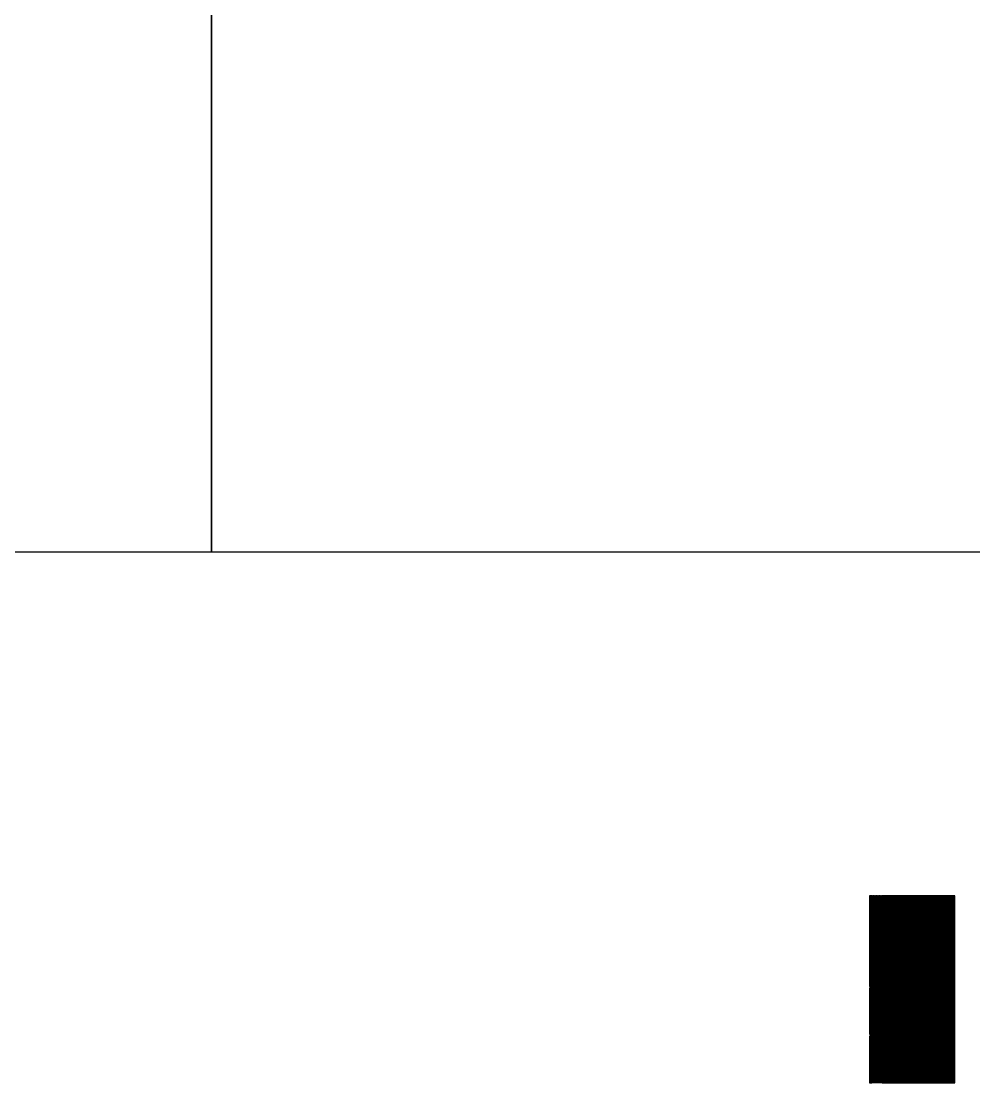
# Model space of a CAD drawing. Header units: millimetres. Extents: x 2519235 to 7246330, y 25937 to 201821.
# Drawn here: x 2883462 to 2943254, y 26496 to 93136 of the extents above; entities that cross this region are included whole.
import ezdxf

# ---------------------------------------------------------------- set-up
doc = ezdxf.new("R2010")
doc.units = ezdxf.units.MM
doc.set_wipeout_variables(frame=1)
doc.linetypes.add('TA_HL_001.00000', pattern=[6.5, 3.55, -2.95])
for name, color, linetype in [('010 - ASPG_EXTR_MAIN_COLOR_2', 7, 'Continuous'), ('010 - ASPG_EXTR_WIPEOUT_', 7, 'Continuous'), ('010 - ASPG_FRAMING_MAIN_COLOR_1', 7, 'Continuous'), ('010 - ASPG_FRAMING_MAIN_COLOR_2', 7, 'Continuous'), ('010 - ASPG_FRAMING_SUB_COLOR_2', 7, 'Continuous'), ('010 - ASPG_FRAMING_SUB_COLOR_3', 7, 'Continuous'), ('010 - ASPG_FRAMING_WIPEOUT_', 7, 'Continuous')]:
    doc.layers.add(name, color=color, linetype=linetype)

# ---------------------------------------------------------------- blocks, each defined once
blk = doc.blocks.new('*U1138')
at = {"color": 7}
blk.add_wipeout([(50, 0), (1450, 0), (1450, 2930), (50, 2930)], dxfattribs=at).dxf.layer = '010 - ASPG_EXTR_WIPEOUT_'
at = {"layer": '010 - ASPG_EXTR_MAIN_COLOR_2', "color": 7}
for points in [[(390, 0), (400, 0), (400, 2930), (390, 2930)], [(455, 0), (465, 0), (465, 2930), (455, 2930)], [(520, 0), (530, 0), (530, 2930), (520, 2930)], [(585, 0), (595, 0), (595, 2930), (585, 2930)], [(650, 0), (660, 0), (660, 2930), (650, 2930)], [(715, 0), (725, 0), (725, 2930), (715, 2930)], [(780, 0), (790, 0), (790, 2930), (780, 2930)], [(845, 0), (855, 0), (855, 2930), (845, 2930)], [(910, 0), (920, 0), (920, 2930), (910, 2930)], [(975, 0), (985, 0), (985, 2930), (975, 2930)], [(1040, 0), (1050, 0), (1050, 2930), (1040, 2930)], [(1105, 0), (1115, 0), (1115, 2930), (1105, 2930)]]:
    blk.add_lwpolyline(points, close=True, dxfattribs=at)
at = {"layer": '010 - ASPG_FRAMING_SUB_COLOR_2', "color": 7}
blk.add_lwpolyline([(50, 0), (1450, 0), (1450, 2930), (50, 2930)], close=True, dxfattribs=at)
at = {"color": 7}
for points in [[(-50, 0), (50, 0), (50, 2930), (-50, 2930)], [(1450, 0), (1550, 0), (1550, 2930), (1450, 2930)]]:
    blk.add_wipeout(points, dxfattribs=at).dxf.layer = '010 - ASPG_EXTR_WIPEOUT_'
at = {"layer": '010 - ASPG_EXTR_MAIN_COLOR_2', "color": 7}
for points in [[(65, 0), (75, 0), (75, 2930), (65, 2930)], [(130, 0), (140, 0), (140, 2930), (130, 2930)], [(195, 0), (205, 0), (205, 2930), (195, 2930)], [(260, 0), (270, 0), (270, 2930), (260, 2930)], [(325, 0), (335, 0), (335, 2930), (325, 2930)], [(1170, 0), (1180, 0), (1180, 2930), (1170, 2930)], [(1235, 0), (1245, 0), (1245, 2930), (1235, 2930)], [(1300, 0), (1310, 0), (1310, 2930), (1300, 2930)], [(1365, 0), (1375, 0), (1375, 2930), (1365, 2930)]]:
    blk.add_lwpolyline(points, close=True, dxfattribs=at)
at = {"layer": '010 - ASPG_FRAMING_MAIN_COLOR_1', "color": 7}
for points in [[(-50, 0), (-40, 0), (-40, 2930), (-50, 2930)], [(40, 0), (50, 0), (50, 2930), (40, 2930)], [(1450, 0), (1460, 0), (1460, 2930), (1450, 2930)], [(1540, 0), (1550, 0), (1550, 2930), (1540, 2930)]]:
    blk.add_lwpolyline(points, close=True, dxfattribs=at)
at = {"layer": '010 - ASPG_FRAMING_SUB_COLOR_2', "color": 7}
for points in [[(-50, 0), (50, 0), (50, 2930), (-50, 2930)], [(1450, 0), (1550, 0), (1550, 2930), (1450, 2930)]]:
    blk.add_lwpolyline(points, close=True, dxfattribs=at)
blk = doc.blocks.new('*U1134')
at = {"color": 7}
blk.add_wipeout([(50, 0), (685, 0), (685, 2930), (50, 2930)], dxfattribs=at).dxf.layer = '010 - ASPG_EXTR_WIPEOUT_'
at = {"layer": '010 - ASPG_EXTR_MAIN_COLOR_2', "color": 7}
for points in [[(407, 0), (417, 0), (417, 2930), (407, 2930)], [(472, 0), (482, 0), (482, 2930), (472, 2930)], [(537, 0), (547, 0), (547, 2930), (537, 2930)], [(602, 0), (612, 0), (612, 2930), (602, 2930)]]:
    blk.add_lwpolyline(points, close=True, dxfattribs=at)
at = {"layer": '010 - ASPG_FRAMING_SUB_COLOR_2', "color": 7}
blk.add_lwpolyline([(50, 0), (685, 0), (685, 2930), (50, 2930)], close=True, dxfattribs=at)
at = {"color": 7}
blk.add_wipeout([(-50, 0), (50, 0), (50, 2930), (-50, 2930)], dxfattribs=at).dxf.layer = '010 - ASPG_EXTR_WIPEOUT_'
at = {"layer": '010 - ASPG_EXTR_MAIN_COLOR_2', "color": 7}
for points in [[(82, 0), (92, 0), (92, 2930), (82, 2930)], [(147, 0), (157, 0), (157, 2930), (147, 2930)], [(212, 0), (222, 0), (222, 2930), (212, 2930)], [(277, 0), (287, 0), (287, 2930), (277, 2930)], [(342, 0), (352, 0), (352, 2930), (342, 2930)]]:
    blk.add_lwpolyline(points, close=True, dxfattribs=at)
at = {"layer": '010 - ASPG_FRAMING_MAIN_COLOR_1', "color": 7}
for points in [[(-50, 0), (-40, 0), (-40, 2930), (-50, 2930)], [(40, 0), (50, 0), (50, 2930), (40, 2930)]]:
    blk.add_lwpolyline(points, close=True, dxfattribs=at)
at = {"layer": '010 - ASPG_FRAMING_SUB_COLOR_2', "color": 7}
blk.add_lwpolyline([(-50, 0), (50, 0), (50, 2930), (-50, 2930)], close=True, dxfattribs=at)
blk = doc.blocks.new('*U1135')
at = {"color": 7}
blk.add_wipeout([(50, 0), (1400, 0), (1400, 2930), (50, 2930)], dxfattribs=at).dxf.layer = '010 - ASPG_EXTR_WIPEOUT_'
at = {"layer": '010 - ASPG_EXTR_MAIN_COLOR_2', "color": 7}
for points in [[(390, 0), (400, 0), (400, 2930), (390, 2930)], [(455, 0), (465, 0), (465, 2930), (455, 2930)], [(520, 0), (530, 0), (530, 2930), (520, 2930)], [(585, 0), (595, 0), (595, 2930), (585, 2930)], [(650, 0), (660, 0), (660, 2930), (650, 2930)], [(715, 0), (725, 0), (725, 2930), (715, 2930)], [(780, 0), (790, 0), (790, 2930), (780, 2930)], [(845, 0), (855, 0), (855, 2930), (845, 2930)], [(910, 0), (920, 0), (920, 2930), (910, 2930)], [(975, 0), (985, 0), (985, 2930), (975, 2930)], [(1040, 0), (1050, 0), (1050, 2930), (1040, 2930)]]:
    blk.add_lwpolyline(points, close=True, dxfattribs=at)
at = {"layer": '010 - ASPG_FRAMING_SUB_COLOR_2', "color": 7}
blk.add_lwpolyline([(50, 0), (1400, 0), (1400, 2930), (50, 2930)], close=True, dxfattribs=at)
at = {"color": 7}
for points in [[(-50, 0), (50, 0), (50, 2930), (-50, 2930)], [(1400, 0), (1500, 0), (1500, 2930), (1400, 2930)]]:
    blk.add_wipeout(points, dxfattribs=at).dxf.layer = '010 - ASPG_EXTR_WIPEOUT_'
at = {"layer": '010 - ASPG_EXTR_MAIN_COLOR_2', "color": 7}
for points in [[(65, 0), (75, 0), (75, 2930), (65, 2930)], [(130, 0), (140, 0), (140, 2930), (130, 2930)], [(195, 0), (205, 0), (205, 2930), (195, 2930)], [(260, 0), (270, 0), (270, 2930), (260, 2930)], [(325, 0), (335, 0), (335, 2930), (325, 2930)], [(1105, 0), (1115, 0), (1115, 2930), (1105, 2930)], [(1170, 0), (1180, 0), (1180, 2930), (1170, 2930)], [(1235, 0), (1245, 0), (1245, 2930), (1235, 2930)], [(1300, 0), (1310, 0), (1310, 2930), (1300, 2930)], [(1365, 0), (1375, 0), (1375, 2930), (1365, 2930)]]:
    blk.add_lwpolyline(points, close=True, dxfattribs=at)
at = {"layer": '010 - ASPG_FRAMING_MAIN_COLOR_1', "color": 7}
for points in [[(-50, 0), (-40, 0), (-40, 2930), (-50, 2930)], [(40, 0), (50, 0), (50, 2930), (40, 2930)], [(1400, 0), (1410, 0), (1410, 2930), (1400, 2930)], [(1490, 0), (1500, 0), (1500, 2930), (1490, 2930)]]:
    blk.add_lwpolyline(points, close=True, dxfattribs=at)
at = {"layer": '010 - ASPG_FRAMING_SUB_COLOR_2', "color": 7}
for points in [[(-50, 0), (50, 0), (50, 2930), (-50, 2930)], [(1400, 0), (1500, 0), (1500, 2930), (1400, 2930)]]:
    blk.add_lwpolyline(points, close=True, dxfattribs=at)
blk = doc.blocks.new('*U1141')
at = {"color": 7}
blk.add_wipeout([(50, 0), (1450, 0), (1450, 2880), (50, 2880)], dxfattribs=at).dxf.layer = '010 - ASPG_EXTR_WIPEOUT_'
at = {"layer": '010 - ASPG_EXTR_MAIN_COLOR_2', "color": 7}
for points in [[(390, 0), (400, 0), (400, 2880), (390, 2880)], [(455, 0), (465, 0), (465, 2880), (455, 2880)], [(520, 0), (530, 0), (530, 2880), (520, 2880)], [(585, 0), (595, 0), (595, 2880), (585, 2880)], [(650, 0), (660, 0), (660, 2880), (650, 2880)], [(715, 0), (725, 0), (725, 2880), (715, 2880)], [(780, 0), (790, 0), (790, 2880), (780, 2880)], [(845, 0), (855, 0), (855, 2880), (845, 2880)], [(910, 0), (920, 0), (920, 2880), (910, 2880)], [(975, 0), (985, 0), (985, 2880), (975, 2880)], [(1040, 0), (1050, 0), (1050, 2880), (1040, 2880)], [(1105, 0), (1115, 0), (1115, 2880), (1105, 2880)]]:
    blk.add_lwpolyline(points, close=True, dxfattribs=at)
at = {"layer": '010 - ASPG_FRAMING_SUB_COLOR_2', "color": 7}
blk.add_lwpolyline([(50, 0), (1450, 0), (1450, 2880), (50, 2880)], close=True, dxfattribs=at)
at = {"color": 7}
for points in [[(-50, 0), (50, 0), (50, 2880), (-50, 2880)], [(1450, 0), (1550, 0), (1550, 2880), (1450, 2880)]]:
    blk.add_wipeout(points, dxfattribs=at).dxf.layer = '010 - ASPG_EXTR_WIPEOUT_'
at = {"layer": '010 - ASPG_EXTR_MAIN_COLOR_2', "color": 7}
for points in [[(65, 0), (75, 0), (75, 2880), (65, 2880)], [(130, 0), (140, 0), (140, 2880), (130, 2880)], [(195, 0), (205, 0), (205, 2880), (195, 2880)], [(260, 0), (270, 0), (270, 2880), (260, 2880)], [(325, 0), (335, 0), (335, 2880), (325, 2880)], [(1170, 0), (1180, 0), (1180, 2880), (1170, 2880)], [(1235, 0), (1245, 0), (1245, 2880), (1235, 2880)], [(1300, 0), (1310, 0), (1310, 2880), (1300, 2880)], [(1365, 0), (1375, 0), (1375, 2880), (1365, 2880)]]:
    blk.add_lwpolyline(points, close=True, dxfattribs=at)
at = {"layer": '010 - ASPG_FRAMING_MAIN_COLOR_1', "color": 7}
for points in [[(-50, 0), (-40, 0), (-40, 2880), (-50, 2880)], [(40, 0), (50, 0), (50, 2880), (40, 2880)], [(1450, 0), (1460, 0), (1460, 2880), (1450, 2880)], [(1540, 0), (1550, 0), (1550, 2880), (1540, 2880)]]:
    blk.add_lwpolyline(points, close=True, dxfattribs=at)
at = {"layer": '010 - ASPG_FRAMING_SUB_COLOR_2', "color": 7}
for points in [[(-50, 0), (50, 0), (50, 2880), (-50, 2880)], [(1450, 0), (1550, 0), (1550, 2880), (1450, 2880)]]:
    blk.add_lwpolyline(points, close=True, dxfattribs=at)
blk = doc.blocks.new('*U1142')
at = {"color": 7}
blk.add_wipeout([(50, 0), (685, 0), (685, 2880), (50, 2880)], dxfattribs=at).dxf.layer = '010 - ASPG_EXTR_WIPEOUT_'
at = {"layer": '010 - ASPG_EXTR_MAIN_COLOR_2', "color": 7}
for points in [[(407, 0), (417, 0), (417, 2880), (407, 2880)], [(472, 0), (482, 0), (482, 2880), (472, 2880)], [(537, 0), (547, 0), (547, 2880), (537, 2880)], [(602, 0), (612, 0), (612, 2880), (602, 2880)]]:
    blk.add_lwpolyline(points, close=True, dxfattribs=at)
at = {"layer": '010 - ASPG_FRAMING_SUB_COLOR_2', "color": 7}
blk.add_lwpolyline([(50, 0), (685, 0), (685, 2880), (50, 2880)], close=True, dxfattribs=at)
at = {"color": 7}
blk.add_wipeout([(-50, 0), (50, 0), (50, 2880), (-50, 2880)], dxfattribs=at).dxf.layer = '010 - ASPG_EXTR_WIPEOUT_'
at = {"layer": '010 - ASPG_EXTR_MAIN_COLOR_2', "color": 7}
for points in [[(82, 0), (92, 0), (92, 2880), (82, 2880)], [(147, 0), (157, 0), (157, 2880), (147, 2880)], [(212, 0), (222, 0), (222, 2880), (212, 2880)], [(277, 0), (287, 0), (287, 2880), (277, 2880)], [(342, 0), (352, 0), (352, 2880), (342, 2880)]]:
    blk.add_lwpolyline(points, close=True, dxfattribs=at)
at = {"layer": '010 - ASPG_FRAMING_MAIN_COLOR_1', "color": 7}
for points in [[(-50, 0), (-40, 0), (-40, 2880), (-50, 2880)], [(40, 0), (50, 0), (50, 2880), (40, 2880)]]:
    blk.add_lwpolyline(points, close=True, dxfattribs=at)
at = {"layer": '010 - ASPG_FRAMING_SUB_COLOR_2', "color": 7}
blk.add_lwpolyline([(-50, 0), (50, 0), (50, 2880), (-50, 2880)], close=True, dxfattribs=at)
blk = doc.blocks.new('*U1140')
at = {"color": 7}
blk.add_wipeout([(50, 0), (1400, 0), (1400, 2880), (50, 2880)], dxfattribs=at).dxf.layer = '010 - ASPG_EXTR_WIPEOUT_'
at = {"layer": '010 - ASPG_EXTR_MAIN_COLOR_2', "color": 7}
for points in [[(390, 0), (400, 0), (400, 2880), (390, 2880)], [(455, 0), (465, 0), (465, 2880), (455, 2880)], [(520, 0), (530, 0), (530, 2880), (520, 2880)], [(585, 0), (595, 0), (595, 2880), (585, 2880)], [(650, 0), (660, 0), (660, 2880), (650, 2880)], [(715, 0), (725, 0), (725, 2880), (715, 2880)], [(780, 0), (790, 0), (790, 2880), (780, 2880)], [(845, 0), (855, 0), (855, 2880), (845, 2880)], [(910, 0), (920, 0), (920, 2880), (910, 2880)], [(975, 0), (985, 0), (985, 2880), (975, 2880)], [(1040, 0), (1050, 0), (1050, 2880), (1040, 2880)]]:
    blk.add_lwpolyline(points, close=True, dxfattribs=at)
at = {"layer": '010 - ASPG_FRAMING_SUB_COLOR_2', "color": 7}
blk.add_lwpolyline([(50, 0), (1400, 0), (1400, 2880), (50, 2880)], close=True, dxfattribs=at)
at = {"color": 7}
for points in [[(-50, 0), (50, 0), (50, 2880), (-50, 2880)], [(1400, 0), (1500, 0), (1500, 2880), (1400, 2880)]]:
    blk.add_wipeout(points, dxfattribs=at).dxf.layer = '010 - ASPG_EXTR_WIPEOUT_'
at = {"layer": '010 - ASPG_EXTR_MAIN_COLOR_2', "color": 7}
for points in [[(65, 0), (75, 0), (75, 2880), (65, 2880)], [(130, 0), (140, 0), (140, 2880), (130, 2880)], [(195, 0), (205, 0), (205, 2880), (195, 2880)], [(260, 0), (270, 0), (270, 2880), (260, 2880)], [(325, 0), (335, 0), (335, 2880), (325, 2880)], [(1105, 0), (1115, 0), (1115, 2880), (1105, 2880)], [(1170, 0), (1180, 0), (1180, 2880), (1170, 2880)], [(1235, 0), (1245, 0), (1245, 2880), (1235, 2880)], [(1300, 0), (1310, 0), (1310, 2880), (1300, 2880)], [(1365, 0), (1375, 0), (1375, 2880), (1365, 2880)]]:
    blk.add_lwpolyline(points, close=True, dxfattribs=at)
at = {"layer": '010 - ASPG_FRAMING_MAIN_COLOR_1', "color": 7}
for points in [[(-50, 0), (-40, 0), (-40, 2880), (-50, 2880)], [(40, 0), (50, 0), (50, 2880), (40, 2880)], [(1400, 0), (1410, 0), (1410, 2880), (1400, 2880)], [(1490, 0), (1500, 0), (1500, 2880), (1490, 2880)]]:
    blk.add_lwpolyline(points, close=True, dxfattribs=at)
at = {"layer": '010 - ASPG_FRAMING_SUB_COLOR_2', "color": 7}
for points in [[(-50, 0), (50, 0), (50, 2880), (-50, 2880)], [(1400, 0), (1500, 0), (1500, 2880), (1400, 2880)]]:
    blk.add_lwpolyline(points, close=True, dxfattribs=at)
blk = doc.blocks.new('*U1148')
at = {"color": 7}
blk.add_wipeout([(50, 0), (1450, 0), (1450, 5690), (50, 5690)], dxfattribs=at).dxf.layer = '010 - ASPG_EXTR_WIPEOUT_'
at = {"layer": '010 - ASPG_EXTR_MAIN_COLOR_2', "color": 7}
for points in [[(390, 0), (400, 0), (400, 5690), (390, 5690)], [(455, 0), (465, 0), (465, 5690), (455, 5690)], [(520, 0), (530, 0), (530, 5690), (520, 5690)], [(585, 0), (595, 0), (595, 5690), (585, 5690)], [(650, 0), (660, 0), (660, 5690), (650, 5690)], [(715, 0), (725, 0), (725, 5690), (715, 5690)], [(780, 0), (790, 0), (790, 5690), (780, 5690)], [(845, 0), (855, 0), (855, 5690), (845, 5690)], [(910, 0), (920, 0), (920, 5690), (910, 5690)], [(975, 0), (985, 0), (985, 5690), (975, 5690)], [(1040, 0), (1050, 0), (1050, 5690), (1040, 5690)], [(1105, 0), (1115, 0), (1115, 5690), (1105, 5690)]]:
    blk.add_lwpolyline(points, close=True, dxfattribs=at)
at = {"layer": '010 - ASPG_FRAMING_SUB_COLOR_2', "color": 7}
blk.add_lwpolyline([(50, 0), (1450, 0), (1450, 5690), (50, 5690)], close=True, dxfattribs=at)
at = {"color": 7}
for points in [[(-50, 0), (50, 0), (50, 5690), (-50, 5690)], [(1450, 0), (1550, 0), (1550, 5690), (1450, 5690)]]:
    blk.add_wipeout(points, dxfattribs=at).dxf.layer = '010 - ASPG_EXTR_WIPEOUT_'
at = {"layer": '010 - ASPG_EXTR_MAIN_COLOR_2', "color": 7}
for points in [[(65, 0), (75, 0), (75, 5690), (65, 5690)], [(130, 0), (140, 0), (140, 5690), (130, 5690)], [(195, 0), (205, 0), (205, 5690), (195, 5690)], [(260, 0), (270, 0), (270, 5690), (260, 5690)], [(325, 0), (335, 0), (335, 5690), (325, 5690)], [(1170, 0), (1180, 0), (1180, 5690), (1170, 5690)], [(1235, 0), (1245, 0), (1245, 5690), (1235, 5690)], [(1300, 0), (1310, 0), (1310, 5690), (1300, 5690)], [(1365, 0), (1375, 0), (1375, 5690), (1365, 5690)]]:
    blk.add_lwpolyline(points, close=True, dxfattribs=at)
at = {"layer": '010 - ASPG_FRAMING_MAIN_COLOR_1', "color": 7}
for points in [[(-50, 0), (-40, 0), (-40, 5690), (-50, 5690)], [(40, 0), (50, 0), (50, 5690), (40, 5690)], [(1450, 0), (1460, 0), (1460, 5690), (1450, 5690)], [(1540, 0), (1550, 0), (1550, 5690), (1540, 5690)]]:
    blk.add_lwpolyline(points, close=True, dxfattribs=at)
at = {"layer": '010 - ASPG_FRAMING_SUB_COLOR_2', "color": 7}
for points in [[(-50, 0), (50, 0), (50, 5690), (-50, 5690)], [(1450, 0), (1550, 0), (1550, 5690), (1450, 5690)]]:
    blk.add_lwpolyline(points, close=True, dxfattribs=at)
blk = doc.blocks.new('*U1149')
at = {"color": 7}
blk.add_wipeout([(50, 0), (685, 0), (685, 5690), (50, 5690)], dxfattribs=at).dxf.layer = '010 - ASPG_EXTR_WIPEOUT_'
at = {"layer": '010 - ASPG_EXTR_MAIN_COLOR_2', "color": 7}
for points in [[(407, 0), (417, 0), (417, 5690), (407, 5690)], [(472, 0), (482, 0), (482, 5690), (472, 5690)], [(537, 0), (547, 0), (547, 5690), (537, 5690)], [(602, 0), (612, 0), (612, 5690), (602, 5690)]]:
    blk.add_lwpolyline(points, close=True, dxfattribs=at)
at = {"layer": '010 - ASPG_FRAMING_SUB_COLOR_2', "color": 7}
blk.add_lwpolyline([(50, 0), (685, 0), (685, 5690), (50, 5690)], close=True, dxfattribs=at)
at = {"color": 7}
blk.add_wipeout([(-50, 0), (50, 0), (50, 5690), (-50, 5690)], dxfattribs=at).dxf.layer = '010 - ASPG_EXTR_WIPEOUT_'
at = {"layer": '010 - ASPG_EXTR_MAIN_COLOR_2', "color": 7}
for points in [[(82, 0), (92, 0), (92, 5690), (82, 5690)], [(147, 0), (157, 0), (157, 5690), (147, 5690)], [(212, 0), (222, 0), (222, 5690), (212, 5690)], [(277, 0), (287, 0), (287, 5690), (277, 5690)], [(342, 0), (352, 0), (352, 5690), (342, 5690)]]:
    blk.add_lwpolyline(points, close=True, dxfattribs=at)
at = {"layer": '010 - ASPG_FRAMING_MAIN_COLOR_1', "color": 7}
for points in [[(-50, 0), (-40, 0), (-40, 5690), (-50, 5690)], [(40, 0), (50, 0), (50, 5690), (40, 5690)]]:
    blk.add_lwpolyline(points, close=True, dxfattribs=at)
at = {"layer": '010 - ASPG_FRAMING_SUB_COLOR_2', "color": 7}
blk.add_lwpolyline([(-50, 0), (50, 0), (50, 5690), (-50, 5690)], close=True, dxfattribs=at)
blk = doc.blocks.new('*U1147')
at = {"color": 7}
blk.add_wipeout([(50, 0), (1400, 0), (1400, 5690), (50, 5690)], dxfattribs=at).dxf.layer = '010 - ASPG_EXTR_WIPEOUT_'
at = {"layer": '010 - ASPG_EXTR_MAIN_COLOR_2', "color": 7}
for points in [[(390, 0), (400, 0), (400, 5690), (390, 5690)], [(455, 0), (465, 0), (465, 5690), (455, 5690)], [(520, 0), (530, 0), (530, 5690), (520, 5690)], [(585, 0), (595, 0), (595, 5690), (585, 5690)], [(650, 0), (660, 0), (660, 5690), (650, 5690)], [(715, 0), (725, 0), (725, 5690), (715, 5690)], [(780, 0), (790, 0), (790, 5690), (780, 5690)], [(845, 0), (855, 0), (855, 5690), (845, 5690)], [(910, 0), (920, 0), (920, 5690), (910, 5690)], [(975, 0), (985, 0), (985, 5690), (975, 5690)], [(1040, 0), (1050, 0), (1050, 5690), (1040, 5690)]]:
    blk.add_lwpolyline(points, close=True, dxfattribs=at)
at = {"layer": '010 - ASPG_FRAMING_SUB_COLOR_2', "color": 7}
blk.add_lwpolyline([(50, 0), (1400, 0), (1400, 5690), (50, 5690)], close=True, dxfattribs=at)
at = {"color": 7}
for points in [[(-50, 0), (50, 0), (50, 5690), (-50, 5690)], [(1400, 0), (1500, 0), (1500, 5690), (1400, 5690)]]:
    blk.add_wipeout(points, dxfattribs=at).dxf.layer = '010 - ASPG_EXTR_WIPEOUT_'
at = {"layer": '010 - ASPG_EXTR_MAIN_COLOR_2', "color": 7}
for points in [[(65, 0), (75, 0), (75, 5690), (65, 5690)], [(130, 0), (140, 0), (140, 5690), (130, 5690)], [(195, 0), (205, 0), (205, 5690), (195, 5690)], [(260, 0), (270, 0), (270, 5690), (260, 5690)], [(325, 0), (335, 0), (335, 5690), (325, 5690)], [(1105, 0), (1115, 0), (1115, 5690), (1105, 5690)], [(1170, 0), (1180, 0), (1180, 5690), (1170, 5690)], [(1235, 0), (1245, 0), (1245, 5690), (1235, 5690)], [(1300, 0), (1310, 0), (1310, 5690), (1300, 5690)], [(1365, 0), (1375, 0), (1375, 5690), (1365, 5690)]]:
    blk.add_lwpolyline(points, close=True, dxfattribs=at)
at = {"layer": '010 - ASPG_FRAMING_MAIN_COLOR_1', "color": 7}
for points in [[(-50, 0), (-40, 0), (-40, 5690), (-50, 5690)], [(40, 0), (50, 0), (50, 5690), (40, 5690)], [(1400, 0), (1410, 0), (1410, 5690), (1400, 5690)], [(1490, 0), (1500, 0), (1500, 5690), (1490, 5690)]]:
    blk.add_lwpolyline(points, close=True, dxfattribs=at)
at = {"layer": '010 - ASPG_FRAMING_SUB_COLOR_2', "color": 7}
for points in [[(-50, 0), (50, 0), (50, 5690), (-50, 5690)], [(1400, 0), (1500, 0), (1500, 5690), (1400, 5690)]]:
    blk.add_lwpolyline(points, close=True, dxfattribs=at)
blk = doc.blocks.new('*U1146')
at = {"color": 7}
blk.add_wipeout([(0, -40), (5259, -40), (5259, 40), (0, 40)], dxfattribs=at).dxf.layer = '010 - ASPG_FRAMING_WIPEOUT_'
at = {"layer": '010 - ASPG_FRAMING_MAIN_COLOR_2', "color": 7}
blk.add_lwpolyline([(0, -40), (5259, -40), (5259, 40), (0, 40)], close=True, dxfattribs=at)
at = {"color": 7}
blk.add_wipeout([(0, 40), (5334, 40), (5334, 50), (0, 50)], dxfattribs=at).dxf.layer = '010 - ASPG_FRAMING_WIPEOUT_'
at = {"layer": '010 - ASPG_FRAMING_MAIN_COLOR_1', "color": 7}
blk.add_lwpolyline([(0, 40), (5334, 40), (5334, 50), (0, 50)], close=True, dxfattribs=at)
at = {"color": 7}
blk.add_wipeout([(0, -50), (5334, -50), (5334, -40), (0, -40)], dxfattribs=at).dxf.layer = '010 - ASPG_FRAMING_WIPEOUT_'
at = {"layer": '010 - ASPG_FRAMING_MAIN_COLOR_1', "color": 7}
blk.add_lwpolyline([(0, -50), (5334, -50), (5334, -40), (0, -40)], close=True, dxfattribs=at)
blk = doc.blocks.new('*U1139')
at = {"color": 7}
blk.add_wipeout([(0, 0), (2930, 0), (2930, 67), (0, 67)], dxfattribs=at).dxf.layer = '010 - ASPG_FRAMING_WIPEOUT_'
blk.add_wipeout([(2930, 68), (2930, 145), (0, 145), (0, 68)], dxfattribs=at).dxf.layer = '010 - ASPG_EXTR_WIPEOUT_'
at = {"layer": '010 - ASPG_EXTR_MAIN_COLOR_2', "color": 7}
blk.add_lwpolyline([(2930, 70), (2930, 145), (0, 145), (0, 70)], close=True, dxfattribs=at)
at = {"layer": '010 - ASPG_FRAMING_SUB_COLOR_2', "color": 7}
blk.add_lwpolyline([(0, 0), (2930, 0), (2930, 67), (0, 67)], close=True, dxfattribs=at)
blk = doc.blocks.new('*U1143')
at = {"color": 7}
blk.add_wipeout([(0, 0), (2880, 0), (2880, 67), (0, 67)], dxfattribs=at).dxf.layer = '010 - ASPG_FRAMING_WIPEOUT_'
blk.add_wipeout([(2880, 68), (2880, 145), (0, 145), (0, 68)], dxfattribs=at).dxf.layer = '010 - ASPG_EXTR_WIPEOUT_'
at = {"layer": '010 - ASPG_EXTR_MAIN_COLOR_2', "color": 7}
blk.add_lwpolyline([(2880, 70), (2880, 145), (0, 145), (0, 70)], close=True, dxfattribs=at)
at = {"layer": '010 - ASPG_FRAMING_SUB_COLOR_2', "color": 7}
blk.add_lwpolyline([(0, 0), (2880, 0), (2880, 67), (0, 67)], close=True, dxfattribs=at)
blk = doc.blocks.new('*U1150')
at = {"color": 7}
blk.add_wipeout([(0, 0), (5690, 0), (5690, 67), (0, 67)], dxfattribs=at).dxf.layer = '010 - ASPG_FRAMING_WIPEOUT_'
blk.add_wipeout([(5690, 68), (5690, 145), (0, 145), (0, 68)], dxfattribs=at).dxf.layer = '010 - ASPG_EXTR_WIPEOUT_'
at = {"layer": '010 - ASPG_EXTR_MAIN_COLOR_2', "color": 7}
blk.add_lwpolyline([(5690, 70), (5690, 145), (0, 145), (0, 70)], close=True, dxfattribs=at)
at = {"layer": '010 - ASPG_FRAMING_SUB_COLOR_2', "color": 7}
blk.add_lwpolyline([(0, 0), (5690, 0), (5690, 67), (0, 67)], close=True, dxfattribs=at)
blk = doc.blocks.new('*U2434')
at = {"layer": '010 - ASPG_FRAMING_SUB_COLOR_3', "color": 7, "linetype": 'ByBlock'}
for points in [[(0, 0), (0, 625), (25, 595), (25, 30), (0, 0)], [(1465, 625), (0, 625), (25, 595), (1440, 595)], [(25, 30), (1440, 30), (1465, 0), (0, 0), (25, 30)], [(1465, 0), (1465, 625), (1440, 595), (1440, 30), (1465, 0)]]:
    blk.add_lwpolyline(points, close=True, dxfattribs=at)
blk = doc.blocks.new('*U2435')
at = {"layer": '010 - ASPG_FRAMING_SUB_COLOR_3', "color": 7, "linetype": 'ByBlock'}
for points in [[(0, 0), (0, 1380), (25, 1350), (25, 30), (0, 0)], [(1465, 1380), (0, 1380), (25, 1350), (1440, 1350)], [(1465, 0), (1465, 1380), (1440, 1350), (1440, 30), (1465, 0)], [(25, 30), (1440, 30), (1465, 0), (0, 0), (25, 30)]]:
    blk.add_lwpolyline(points, close=True, dxfattribs=at)
blk = doc.blocks.new('*U2436')
at = {"layer": '010 - ASPG_FRAMING_SUB_COLOR_3', "color": 7, "linetype": 'ByBlock'}
for points in [[(0, 0), (0, 1330), (25, 1300), (25, 30), (0, 0)], [(1465, 1330), (0, 1330), (25, 1300), (1440, 1300)], [(1465, 0), (1465, 1330), (1440, 1300), (1440, 30), (1465, 0)], [(25, 30), (1440, 30), (1465, 0), (0, 0), (25, 30)]]:
    blk.add_lwpolyline(points, close=True, dxfattribs=at)
blk = doc.blocks.new('*U2433')
at = {"layer": '010 - ASPG_FRAMING_SUB_COLOR_3', "color": 7, "linetype": 'ByBlock'}
for points in [[(0, 0), (0, 625), (25, 595), (25, 30), (0, 0)], [(1440, 625), (0, 625), (25, 595), (1415, 595)], [(25, 30), (1415, 30), (1440, 0), (0, 0), (25, 30)], [(1440, 0), (1440, 625), (1415, 595), (1415, 30), (1440, 0)]]:
    blk.add_lwpolyline(points, close=True, dxfattribs=at)
blk = doc.blocks.new('*U2427')
at = {"layer": '010 - ASPG_FRAMING_SUB_COLOR_3', "color": 7, "linetype": 'ByBlock'}
for points in [[(0, 0), (0, 1380), (25, 1350), (25, 30), (0, 0)], [(1440, 1380), (0, 1380), (25, 1350), (1415, 1350)], [(1440, 0), (1440, 1380), (1415, 1350), (1415, 30), (1440, 0)], [(25, 30), (1415, 30), (1440, 0), (0, 0), (25, 30)]]:
    blk.add_lwpolyline(points, close=True, dxfattribs=at)
blk = doc.blocks.new('*U2426')
at = {"layer": '010 - ASPG_FRAMING_SUB_COLOR_3', "color": 7, "linetype": 'ByBlock'}
for points in [[(0, 0), (0, 1330), (25, 1300), (25, 30), (0, 0)], [(1440, 1330), (0, 1330), (25, 1300), (1415, 1300)], [(1440, 0), (1440, 1330), (1415, 1300), (1415, 30), (1440, 0)], [(25, 30), (1415, 30), (1440, 0), (0, 0), (25, 30)]]:
    blk.add_lwpolyline(points, close=True, dxfattribs=at)
blk = doc.blocks.new('*U2432')
at = {"layer": '010 - ASPG_FRAMING_SUB_COLOR_3', "color": 7, "linetype": 'ByBlock'}
for points in [[(0, 0), (0, 625), (25, 595), (25, 30), (0, 0)], [(1423, 625), (0, 625), (25, 595), (1398, 595)], [(25, 30), (1398, 30), (1423, 0), (0, 0), (25, 30)], [(1423, 0), (1423, 625), (1398, 595), (1398, 30), (1423, 0)]]:
    blk.add_lwpolyline(points, close=True, dxfattribs=at)
blk = doc.blocks.new('*U2431')
at = {"layer": '010 - ASPG_FRAMING_SUB_COLOR_3', "color": 7, "linetype": 'ByBlock'}
for points in [[(0, 0), (0, 1380), (25, 1350), (25, 30), (0, 0)], [(1422, 1380), (0, 1380), (25, 1350), (1398, 1350)], [(1422, 0), (1422, 1380), (1398, 1350), (1398, 30), (1422, 0)], [(25, 30), (1398, 30), (1422, 0), (0, 0), (25, 30)]]:
    blk.add_lwpolyline(points, close=True, dxfattribs=at)
blk = doc.blocks.new('*U2430')
at = {"layer": '010 - ASPG_FRAMING_SUB_COLOR_3', "color": 7, "linetype": 'ByBlock'}
for points in [[(0, 0), (0, 1330), (25, 1300), (25, 30), (0, 0)], [(1422, 1330), (0, 1330), (25, 1300), (1398, 1300)], [(1422, 0), (1422, 1330), (1398, 1300), (1398, 30), (1422, 0)], [(25, 30), (1398, 30), (1422, 0), (0, 0), (25, 30)]]:
    blk.add_lwpolyline(points, close=True, dxfattribs=at)

msp = doc.modelspace()

# ---------------------------------------------------------------- linework, layer by layer
at = {"color": 7}
for points in [[(2795400.188, 59821.36), (2895400.188, 59821.36), (2895400.188, 159821.36), (2795400.188, 159821.36)], [(2895400.188, 59821.36), (2995400.188, 59821.36), (2995400.188, 159821.36), (2895400.188, 159821.36)]]:
    msp.add_lwpolyline(points, close=True, dxfattribs=at)

# ---------------------------------------------------------------- block references
msp.add_blockref('*U1138', (2937559.159, 26495.549), dxfattribs=at)

# ---------------------------------------------------------------- next in the draw order: block references
at = {"color": 7, "xscale": -1}
msp.add_blockref('*U1134', (2937559.159, 26495.549), dxfattribs=at)
at = {"color": 7}
msp.add_blockref('*U1138', (2939059.159, 26495.549), dxfattribs=at)

# ---------------------------------------------------------------- next in the draw order: block references
for name, p in [('*U1141', (2937559.159, 29545.549)), ('*U1135', (2940559.159, 26495.549))]:
    msp.add_blockref(name, p, dxfattribs=at)
at = {"color": 7, "linetype": 'TA_HL_001.00000', "rotation": 90}
msp.add_blockref('*U2435', (2938999.159, 26495.549), dxfattribs=at)

# ---------------------------------------------------------------- next in the draw order: block references
at = {"color": 7, "xscale": -1}
msp.add_blockref('*U1142', (2937559.159, 29545.549), dxfattribs=at)
at = {"color": 7}
msp.add_blockref('*U1141', (2939059.159, 29545.549), dxfattribs=at)
at = {"color": 7, "linetype": 'TA_HL_001.00000', "rotation": 90}
for name, p in [('*U2435', (2940499.159, 26495.549)), ('*U2436', (2941949.159, 26495.549))]:
    msp.add_blockref(name, p, dxfattribs=at)

# ---------------------------------------------------------------- next in the draw order: block references
at = {"color": 7}
for name, p in [('*U1148', (2937559.159, 32545.549)), ('*U1140', (2940559.159, 29545.549))]:
    msp.add_blockref(name, p, dxfattribs=at)

# ---------------------------------------------------------------- next in the draw order: block references
at = {"color": 7, "xscale": -1}
msp.add_blockref('*U1149', (2937559.159, 32545.549), dxfattribs=at)
at = {"color": 7}
msp.add_blockref('*U1148', (2939059.159, 32545.549), dxfattribs=at)
at = {"color": 7, "rotation": 180}
msp.add_blockref('*U1146', (2942059.141, 29485.549), dxfattribs=at)

# ---------------------------------------------------------------- next in the draw order: block references
at = {"color": 7, "linetype": 'TA_HL_001.00000', "rotation": 90}
for name, p in [('*U2431', (2938999.159, 36813.049)), ('*U2431', (2938999.159, 35390.549)), ('*U2431', (2938999.159, 33968.049)), ('*U2427', (2938999.159, 29545.549)), ('*U2427', (2940499.159, 29545.549)), ('*U2426', (2941949.159, 29545.549)), ('*U2435', (2938999.159, 27960.549)), ('*U2435', (2940499.159, 27960.549)), ('*U2436', (2941949.159, 27960.549))]:
    msp.add_blockref(name, p, dxfattribs=at)
at = {"color": 7}
msp.add_blockref('*U1147', (2940559.159, 32545.549), dxfattribs=at)
at = {"color": 7, "rotation": 90}
msp.add_blockref('*U1139', (2936861.159, 26495.549), dxfattribs=at)

# ---------------------------------------------------------------- next in the draw order: block references
at = {"color": 7, "linetype": 'TA_HL_001.00000', "rotation": 90}
for name, p in [('*U2431', (2940499.159, 36813.049)), ('*U2430', (2941949.159, 36813.049)), ('*U2431', (2940499.159, 35390.549)), ('*U2430', (2941949.159, 35390.549)), ('*U2431', (2940499.159, 33968.049)), ('*U2430', (2941949.159, 33968.049)), ('*U2434', (2937499.159, 26495.549))]:
    msp.add_blockref(name, p, dxfattribs=at)
at = {"color": 7, "rotation": 180}
msp.add_blockref('*U1146', (2942059.141, 32485.549), dxfattribs=at)

# ---------------------------------------------------------------- next in the draw order: block references
at = {"color": 7, "linetype": 'TA_HL_001.00000', "rotation": 90}
for name, p in [('*U2431', (2938999.159, 32545.549)), ('*U2431', (2940499.159, 32545.549)), ('*U2430', (2941949.159, 32545.549)), ('*U2427', (2938999.159, 30985.549)), ('*U2427', (2940499.159, 30985.549)), ('*U2426', (2941949.159, 30985.549))]:
    msp.add_blockref(name, p, dxfattribs=at)
at = {"color": 7, "rotation": 90}
msp.add_blockref('*U1143', (2936861.159, 29545.549), dxfattribs=at)

# ---------------------------------------------------------------- next in the draw order: block references
msp.add_blockref('*U1150', (2936861.159, 32545.549), dxfattribs=at)
at = {"color": 7, "linetype": 'TA_HL_001.00000', "rotation": 90}
for name, p in [('*U2433', (2937499.159, 29545.549)), ('*U2434', (2937499.159, 27960.549))]:
    msp.add_blockref(name, p, dxfattribs=at)

# ---------------------------------------------------------------- next in the draw order: block references
for name, p in [('*U2432', (2937499.159, 36813.049)), ('*U2432', (2937499.159, 35390.549)), ('*U2432', (2937499.159, 33968.049)), ('*U2432', (2937499.159, 32545.549)), ('*U2433', (2937499.159, 30985.549))]:
    msp.add_blockref(name, p, dxfattribs=at)

doc.saveas('drawing.dxf')
